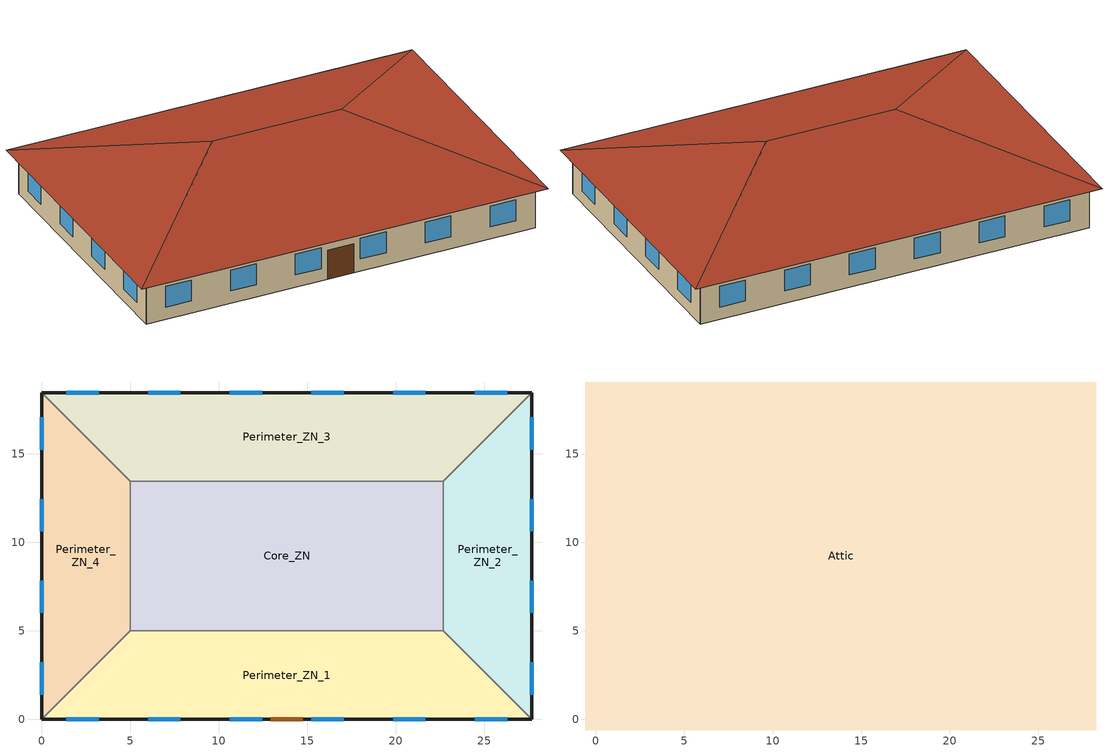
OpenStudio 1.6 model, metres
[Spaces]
Perimeter_ZN_1
 floor ground: 22.69,5 27.69,0 0,0 5,5 z0
 wall outside: 0,0 27.69,0 z0:3.05
 wall to Perimeter_ZN_4: 5,5 0,0 z0:3.05
 wall to Core_ZN: 22.69,5 5,5 z0:3.05
 wall to Perimeter_ZN_2: 27.69,0 22.69,5 z0:3.05
 window: 1.39,0 3.22,0 / 19.85,0 21.68,0 / 15.24,0 17.07,0 / 6.01,0 7.84,0 / 10.62,0 12.45,0 / 24.47,0 26.3,0 z0.9:2.42
 door: 12.93,0 14.76,0 z0:2.13
Perimeter_ZN_2
 floor ground: 27.69,18.46 27.69,0 22.69,5 22.69,13.46 z0
 wall outside: 27.69,0 27.69,18.46 z0:3.05
 wall to Perimeter_ZN_3: 27.69,18.46 22.69,13.46 z0:3.05
 wall to Core_ZN: 22.69,13.46 22.69,5 z0:3.05
 window: 27.69,1.39 27.69,3.22 / 27.69,10.62 27.69,12.45 / 27.69,15.24 27.69,17.07 / 27.69,6.01 27.69,7.84 z0.9:2.42
Perimeter_ZN_3
 floor ground: 27.69,18.46 22.69,13.46 5,13.46 0,18.46 z0
 wall outside: 27.69,18.46 0,18.46 z0:3.05
 wall to Core_ZN: 5,13.46 22.69,13.46 z0:3.05
 wall to Perimeter_ZN_4: 0,18.46 5,13.46 z0:3.05
 window: 21.68,18.46 19.85,18.46 / 7.84,18.46 6.01,18.46 / 17.07,18.46 15.24,18.46 / 12.45,18.46 10.62,18.46 / 26.3,18.46 24.47,18.46 / 3.22,18.46 1.39,18.46 z0.9:2.42
Perimeter_ZN_4
 floor ground: 0,18.46 5,13.46 5,5 0,0 z0
 wall outside: 0,18.46 0,0 z0:3.05
 wall to Core_ZN: 5,5 5,13.46 z0:3.05
 window: 0,3.22 0,1.39 / 0,12.45 0,10.62 / 0,7.84 0,6.01 / 0,17.07 0,15.24 z0.9:2.42
Core_ZN
 floor ground: 22.69,13.46 22.69,5 5,5 5,13.46 z0
Attic
 floor outside: 28.29,19.06 27.69,18.46 0,18.46 -0.6,19.06 z3.05; -0.6,19.06 0,18.46 0,0 -0.6,-0.6 z3.05; 28.29,19.06 28.29,-0.6 27.69,0 27.69,18.46 z3.05; 27.69,0 28.29,-0.6 -0.6,-0.6 0,0 z3.05
 floor to Perimeter_ZN_4: 0,18.46 5,13.46 5,5 0,0 z3.05
 floor to Perimeter_ZN_1: 22.69,5 27.69,0 0,0 5,5 z3.05
 floor to Perimeter_ZN_2: 27.69,18.46 27.69,0 22.69,5 22.69,13.46 z3.05
 floor to Core_ZN: 22.69,13.46 22.69,5 5,5 5,13.46 z3.05
 floor to Perimeter_ZN_3: 27.69,18.46 22.69,13.46 5,13.46 0,18.46 z3.05
 roof outside: 18.46,9.23,6.33 28.29,-0.6,3.05 28.29,19.06,3.05; 18.46,9.23,6.33 28.29,19.06,3.05 -0.6,19.06,3.05 9.23,9.23,6.33; 9.23,9.23,6.33 -0.6,-0.6,3.05 28.29,-0.6,3.05 18.46,9.23,6.33; 9.23,9.23,6.33 -0.6,19.06,3.05 -0.6,-0.6,3.05
[Site]
Houston Bush Intercontinental_TX_USA Design_Conditions: Latitude {deg}=30; Longitude {deg}=-95.37; Time Zone {hr}=-6; Elevation {m}=29; Terrain=City
[Building]
Small Office: North Axis {deg}=0
[Space]
Name | Part of Total Floor Area
Perimeter_ZN_1; Perimeter_ZN_2; Perimeter_ZN_3; Perimeter_ZN_4; Core_ZN | Yes
Attic | No
